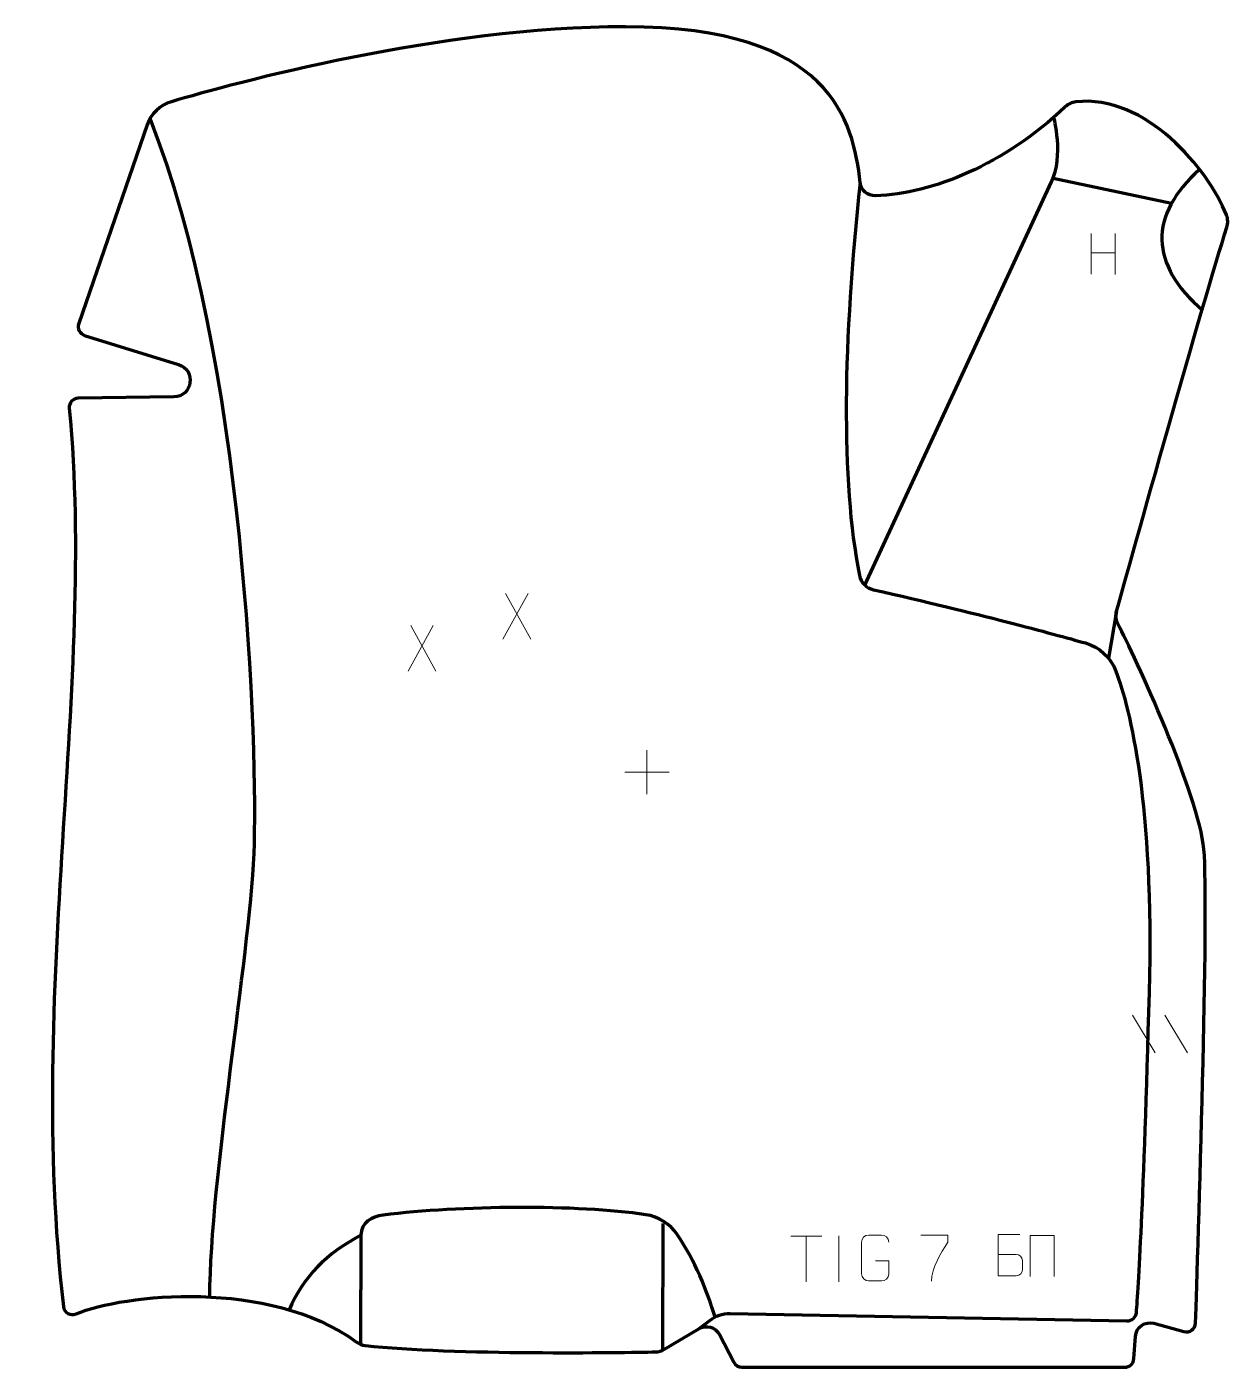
# Model space of a CAD drawing. Header units: millimetres. Extents: x -334 to 320, y -365 to 365.
import ezdxf

# ---------------------------------------------------------------- set-up
doc = ezdxf.new("R2010")
doc.units = ezdxf.units.MM
doc.header["$MEASUREMENT"] = 0
for name, color, linetype in [('layer 1', 7, 'Continuous'), ('layer 2', 7, 'Continuous'), ('layer 3', 7, 'Continuous')]:
    doc.layers.add(name, color=color, linetype=linetype)

msp = doc.modelspace()

# ---------------------------------------------------------------- linework, layer by layer
at = {"layer": 'layer 1', "color": 250, "lineweight": 9}
for points in [[(245.5661, 252.4687), (245.5661, 252.4687), (245.5661, 230.276), (245.5661, 230.276)], [(258.6818, 252.4687), (258.6818, 252.4687), (258.6818, 230.1184), (258.6818, 230.1184)], [(245.5836, 241.8263), (245.5836, 241.8263), (258.6818, 241.8263), (258.6818, 241.8263)], [(-60.9982, 56.4131), (-60.9982, 56.4131), (-74.7388, 31.5173), (-74.7388, 31.5173)], [(-73.2842, 56.4131), (-73.2842, 56.4131), (-59.5436, 31.4596), (-59.5436, 31.4596)], [(-112.5897, 38.9446), (-112.5897, 38.9446), (-126.3303, 14.0488), (-126.3303, 14.0488)], [(-124.8757, 38.9446), (-124.8757, 38.9446), (-111.1351, 13.9911), (-111.1351, 13.9911)], [(3.7682, -28.94), (3.7682, -28.94), (3.7682, -52.9179), (3.7682, -52.9179)], [(-8.2207, -40.929), (-8.2207, -40.929), (15.7572, -40.929), (15.7572, -40.929)], [(268.0492, -173.3245), (268.0492, -173.3245), (280.4135, -193.8688), (280.4135, -193.8688)], [(268.0492, -173.3245), (268.0492, -173.3245), (280.4135, -193.8688), (280.4135, -193.8688)], [(285.7791, -173.3245), (285.7791, -173.3245), (298.1434, -193.8688), (298.1434, -193.8688)], [(285.7791, -173.3245), (285.7791, -173.3245), (298.1434, -193.8688), (298.1434, -193.8688)], [(82.0063, -293.654), (82.0063, -293.654), (98.9935, -293.654), (98.9935, -293.654)], [(90.5001, -318.584), (90.5001, -318.584), (90.5001, -293.6305), (90.5001, -293.6305)], [(108.2373, -293.5186), (108.2373, -293.5186), (108.2373, -318.4927), (108.2373, -318.4927)]]:
    msp.add_open_spline(points, degree=3, dxfattribs=at)
for points, knots in [([(128.2425, -307.0313), (128.2425, -307.0313), (135.4106, -307.0313), (135.4106, -307.0313), (135.4106, -307.0313), (135.4106, -307.0313), (135.4106, -314.1994), (135.4106, -314.1994), (135.4106, -314.1994), (135.2709, -316.5228), (133.5937, -318.0024), (131.4459, -318.0132), (131.4459, -318.0132), (129.1141, -318.0128), (126.7821, -318.0128), (124.4506, -318.0132), (124.4506, -318.0132), (122.5257, -318.1186), (120.5535, -316.2341), (120.5647, -314.2168), (120.5647, -314.2168), (120.5651, -308.4467), (120.5651, -302.677), (120.5647, -296.9077), (120.5647, -296.9077), (120.5689, -294.7696), (122.3157, -293.0504), (124.468, -293.0638), (124.468, -293.0638), (126.7937, -293.0638), (129.1198, -293.0638), (131.4459, -293.0638), (131.4459, -293.0638), (133.3926, -293.0284), (135.384, -294.5199), (135.4106, -296.9576)], [0, 0, 0, 0, 0.1, 0.1, 0.1, 0.1, 0.2, 0.2, 0.2, 0.2, 0.3, 0.3, 0.3, 0.3, 0.4, 0.4, 0.4, 0.4, 0.5, 0.5, 0.5, 0.5, 0.6, 0.6, 0.6, 0.6, 0.7, 0.7, 0.7, 0.7, 0.8, 0.8, 0.8, 0.8, 1, 1, 1, 1]), ([(152.8199, -293.1651), (152.8199, -293.1651), (167.636, -293.1651), (167.636, -293.1651), (167.636, -293.1651), (167.6357, -294.4147), (167.6357, -295.6643), (167.636, -296.9141), (167.636, -296.9141), (163.6416, -302.9112), (158.7264, -310.7448), (158.7264, -318.1236)], [0, 0, 0, 0, 0.25, 0.25, 0.25, 0.25, 0.5, 0.5, 0.5, 0.5, 1, 1, 1, 1]), ([(194.9338, -303.5536), (198.1928, -303.5532), (201.4521, -303.5532), (204.7118, -303.5536), (204.7118, -303.5536), (206.4812, -303.5691), (208.2041, -305.1241), (208.2041, -306.9599), (208.2041, -306.9599), (208.2037, -307.9707), (208.2037, -310.702), (208.2041, -311.7131), (208.2041, -311.7131), (208.2199, -313.3772), (206.8386, -315.181), (204.7593, -315.1658), (204.7593, -315.1658), (201.4993, -315.1655), (198.2396, -315.1655), (194.9802, -315.1658), (194.9802, -315.1658), (194.9802, -307.7154), (194.9802, -300.2653), (194.9802, -292.8155), (194.9802, -292.8155), (197.1063, -292.8155), (204.578, -292.8155), (206.7044, -292.8155)], [0, 0, 0, 0, 0.125, 0.125, 0.125, 0.125, 0.25, 0.25, 0.25, 0.25, 0.375, 0.375, 0.375, 0.375, 0.5, 0.5, 0.5, 0.5, 0.625, 0.625, 0.625, 0.625, 0.75, 0.75, 0.75, 0.75, 1, 1, 1, 1]), ([(212.3732, -315.5923), (212.3732, -315.5923), (212.3732, -293.242), (212.3732, -293.242), (212.3732, -293.242), (212.3732, -293.242), (225.4915, -293.242), (225.4915, -293.242), (225.4915, -293.242), (225.4915, -293.242), (225.4915, -315.5923), (225.4915, -315.5923)], [0, 0, 0, 0, 0.25, 0.25, 0.25, 0.25, 0.5, 0.5, 0.5, 0.5, 1, 1, 1, 1])]:
    msp.add_open_spline(points, degree=3, knots=knots, dxfattribs=at)
at = {"layer": 'layer 2', "color": 12, "lineweight": 200}
msp.add_open_spline([(263.8974, -365.0001), (263.8974, -365.0001), (55.466, -365.0001), (55.466, -365.0001), (55.466, -365.0001), (53.6002, -365.0001), (51.8896, -363.9615), (51.0295, -362.3063), (51.0295, -362.3063), (51.0295, -362.3063), (43.1982, -347.243), (43.1982, -347.243), (43.1982, -347.243), (41.0741, -343.1565), (35.9458, -341.7034), (31.9929, -344.0677), (31.9929, -344.0677), (31.9929, -344.0677), (13.2632, -355.2716), (13.2632, -355.2716), (13.2632, -355.2716), (11.7671, -356.1666), (10.0653, -356.6552), (8.3219, -356.688), (8.3219, -356.688), (-8.5575, -357.0086), (-101.496, -358.4829), (-149.6459, -353.169), (-149.6459, -353.169), (-151.3879, -352.9764), (-153.0435, -352.3266), (-154.4599, -351.294), (-154.4599, -351.294), (-202.2497, -316.4628), (-281.6656, -325.2608), (-307.091, -335.9789), (-307.091, -335.9789), (-310.1669, -337.2757), (-313.6322, -335.2779), (-314.0139, -331.9628), (-314.0139, -331.9628), (-333.9261, -159.0189), (-296.5264, 6.2631), (-310.8128, 157.2449), (-310.8128, 157.2449), (-311.0876, 160.1487), (-308.8238, 162.6668), (-305.9071, 162.7077), (-305.9071, 162.7077), (-305.9071, 162.7077), (-253.8678, 163.4351), (-253.8678, 163.4351), (-253.8678, 163.4351), (-243.6294, 163.5784), (-241.5406, 177.9784), (-251.3161, 181.0239), (-251.3161, 181.0239), (-251.3161, 181.0239), (-302.4449, 196.9526), (-302.4449, 196.9526), (-302.4449, 196.9526), (-305.1363, 197.7911), (-306.6027, 200.6871), (-305.6852, 203.3523), (-305.6852, 203.3523), (-305.6852, 203.3523), (-268.4474, 311.5341), (-268.4474, 311.5341), (-268.4474, 311.5341), (-266.3434, 317.6467), (-261.4172, 322.3654), (-255.2175, 324.1999), (-255.2175, 324.1999), (-221.7294, 334.1083), (-109.2084, 365), (-7.98, 365), (-7.98, 365), (104.2478, 365), (116.1509, 313.5618), (119.8314, 280.1012), (119.8314, 280.1012), (120.2911, 275.9226), (123.9063, 272.8245), (128.1076, 272.9882), (128.1076, 272.9882), (159.6336, 274.2144), (198.0461, 289.6682), (231.4873, 321.4302), (231.4873, 321.4302), (233.0699, 322.933), (235.103, 323.8668), (237.2704, 324.1208), (237.2704, 324.1208), (275.3831, 328.5866), (309.4562, 287.2383), (319.2845, 262.5745), (319.2845, 262.5745), (320.1432, 260.4187), (320.2272, 258.036), (319.5174, 255.8266), (319.5174, 255.8266), (307.1236, 217.2468), (266.649, 72.4527), (259.4979, 46.8244), (259.4979, 46.8244), (258.8047, 44.3398), (259.0985, 41.688), (260.3181, 39.4151), (260.3181, 39.4151), (268.965, 23.2966), (304.2245, -52.9566), (307.0188, -82.9946), (307.0188, -82.9946), (309.8911, -113.8676), (303.7041, -303.7145), (302.4528, -340.9424), (302.4528, -340.9424), (302.3442, -344.1721), (299.2461, -346.4504), (296.13, -345.5935), (296.13, -345.5935), (296.13, -345.5935), (279.8052, -341.1051), (279.8052, -341.1051), (279.8052, -341.1051), (274.927, -339.7638), (270.0438, -343.2302), (269.702, -348.2774), (269.702, -348.2774), (269.702, -348.2774), (268.886, -360.3385), (268.886, -360.3385), (268.886, -360.3385), (268.7082, -362.9625), (266.5277, -365.0001), (263.8974, -365.0001)], degree=3, knots=[0, 0, 0, 0, 0.02857143, 0.02857143, 0.02857143, 0.02857143, 0.05714286, 0.05714286, 0.05714286, 0.05714286, 0.08571429, 0.08571429, 0.08571429, 0.08571429, 0.11428571, 0.11428571, 0.11428571, 0.11428571, 0.14285714, 0.14285714, 0.14285714, 0.14285714, 0.17142857, 0.17142857, 0.17142857, 0.17142857, 0.2, 0.2, 0.2, 0.2, 0.22857143, 0.22857143, 0.22857143, 0.22857143, 0.25714286, 0.25714286, 0.25714286, 0.25714286, 0.28571429, 0.28571429, 0.28571429, 0.28571429, 0.31428571, 0.31428571, 0.31428571, 0.31428571, 0.34285714, 0.34285714, 0.34285714, 0.34285714, 0.37142857, 0.37142857, 0.37142857, 0.37142857, 0.4, 0.4, 0.4, 0.4, 0.42857143, 0.42857143, 0.42857143, 0.42857143, 0.45714286, 0.45714286, 0.45714286, 0.45714286, 0.48571429, 0.48571429, 0.48571429, 0.48571429, 0.51428571, 0.51428571, 0.51428571, 0.51428571, 0.54285714, 0.54285714, 0.54285714, 0.54285714, 0.57142857, 0.57142857, 0.57142857, 0.57142857, 0.6, 0.6, 0.6, 0.6, 0.62857143, 0.62857143, 0.62857143, 0.62857143, 0.65714286, 0.65714286, 0.65714286, 0.65714286, 0.68571429, 0.68571429, 0.68571429, 0.68571429, 0.71428571, 0.71428571, 0.71428571, 0.71428571, 0.74285714, 0.74285714, 0.74285714, 0.74285714, 0.77142857, 0.77142857, 0.77142857, 0.77142857, 0.8, 0.8, 0.8, 0.8, 0.82857143, 0.82857143, 0.82857143, 0.82857143, 0.85714286, 0.85714286, 0.85714286, 0.85714286, 0.88571429, 0.88571429, 0.88571429, 0.88571429, 0.91428571, 0.91428571, 0.91428571, 0.91428571, 0.94285714, 0.94285714, 0.94285714, 0.94285714, 1, 1, 1, 1], dxfattribs=at)
at = {"layer": 'layer 3', "color": 142, "lineweight": 200}
for points, knots in [([(-234.3022, -326.7478), (-233.8419, -261.0582), (-213.023, -144.734), (-210.2132, -85.3135), (-210.2132, -85.3135), (-207.6538, -31.1907), (-215.1665, 187.0778), (-266.8492, 315.0353)], [0, 0, 0, 0, 0.33333333, 0.33333333, 0.33333333, 0.33333333, 1, 1, 1, 1]), ([(122.4008, 60.9177), (122.4008, 60.9177), (223.9852, 280.507), (223.9852, 280.507), (223.9852, 280.507), (230.9184, 294.4897), (225.288, 315.7767), (225.288, 315.7767)], [0, 0, 0, 0, 0.33333333, 0.33333333, 0.33333333, 0.33333333, 1, 1, 1, 1]), ([(119.8314, 280.1012), (110.5819, 194.8863), (109.0671, 117.7006), (119.461, 66.1951), (119.461, 66.1951), (120.2378, 62.3466), (123.2152, 59.318), (127.0436, 58.4463), (127.0436, 58.4463), (184.5968, 45.3434), (224.3168, 34.565), (242.4566, 29.4328), (242.4566, 29.4328), (250.1193, 27.2646), (256.3045, 21.5824), (259.0668, 14.1145), (259.0668, 14.1145), (266.8431, -6.9111), (279.9163, -58.1782), (277.1445, -161.0189), (277.1445, -161.0189), (274.0055, -277.4694), (271.1343, -322.0735), (270.1038, -335.3252), (270.1038, -335.3252), (269.8988, -337.9629), (267.6732, -339.9812), (265.0273, -339.9329), (265.0273, -339.9329), (265.0273, -339.9329), (49.0137, -335.9722), (49.0137, -335.9722), (49.0137, -335.9722), (44.9501, -335.8974), (40.981, -337.1995), (37.7524, -339.6669), (37.7524, -339.6669), (37.7524, -339.6669), (31.9929, -344.0678), (31.9929, -344.0678)], [0, 0, 0, 0, 0.09090909, 0.09090909, 0.09090909, 0.09090909, 0.18181818, 0.18181818, 0.18181818, 0.18181818, 0.27272727, 0.27272727, 0.27272727, 0.27272727, 0.36363636, 0.36363636, 0.36363636, 0.36363636, 0.45454545, 0.45454545, 0.45454545, 0.45454545, 0.54545455, 0.54545455, 0.54545455, 0.54545455, 0.63636364, 0.63636364, 0.63636364, 0.63636364, 0.72727273, 0.72727273, 0.72727273, 0.72727273, 0.81818182, 0.81818182, 0.81818182, 0.81818182, 1, 1, 1, 1]), ([(40.8051, -337.7869), (36.5936, -323.2052), (29.6093, -306.7721), (20.2769, -292.818), (20.2769, -292.818), (16.342, -286.9348), (10.1155, -282.9894), (3.1143, -281.9427), (3.1143, -281.9427), (-34.2109, -276.3628), (-98.0461, -276.9533), (-139.9434, -282.1857), (-139.9434, -282.1857), (-146.1293, -282.958), (-151.8182, -286.0832), (-152.0285, -293.1793), (-152.0285, -293.1793), (-171.0023, -302.9808), (-183.1911, -315.792), (-191.1014, -333.7688)], [0, 0, 0, 0, 0.16666667, 0.16666667, 0.16666667, 0.16666667, 0.33333333, 0.33333333, 0.33333333, 0.33333333, 0.5, 0.5, 0.5, 0.5, 0.66666667, 0.66666667, 0.66666667, 0.66666667, 1, 1, 1, 1])]:
    msp.add_open_spline(points, degree=3, knots=knots, dxfattribs=at)
for points in [[(304.6873, 287.2668), (276.6549, 262.2591), (277.2737, 235.5467), (306.4643, 210.539)], [(289.3418, 268.8023), (289.3418, 268.8023), (224.8583, 282.4671), (224.8583, 282.4671)], [(259.498, 46.8244), (259.498, 46.8244), (254.9926, 21.2216), (254.9926, 21.2216)], [(12.4643, -286.7263), (12.4643, -286.7263), (12.2805, -356.0368), (12.2805, -356.0368)], [(-152.0284, -293.1792), (-152.0284, -293.1792), (-152.1751, -352.5464), (-152.1751, -352.5464)]]:
    msp.add_open_spline(points, degree=3, dxfattribs=at)

doc.saveas('drawing.dxf')
